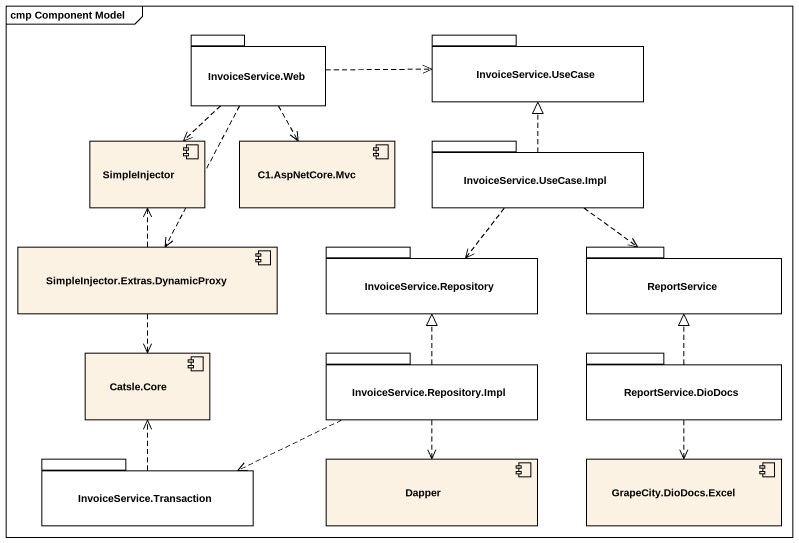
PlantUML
@startuml
mainframe cmp Component Model
package "InvoiceService.Web" as InvoiceService_Web {
}
package "InvoiceService.UseCase" as InvoiceService_UseCase {
}
component SimpleInjector
component "C1.AspNetCore.Mvc" as C1_AspNetCore_Mvc
package "InvoiceService.UseCase.Impl" as InvoiceService_UseCase_Impl {
}
component "SimpleInjector.Extras.DynamicProxy" as SimpleInjector_Extras
package "InvoiceService.Repository" as InvoiceService_Repository {
}
package ReportService {
}
component "Catsle.Core" as Catsle_Core
package "InvoiceService.Repository.Impl" as InvoiceService_Repository_2 {
}
package "ReportService.DioDocs" as ReportService_DioDocs {
}
package "InvoiceService.Transaction" as InvoiceService_Transaction {
}
component Dapper
component "GrapeCity.DioDocs.Excel" as GrapeCity_DioDocs_Excel
InvoiceService_Web .right.> InvoiceService_UseCase
InvoiceService_Web ..> SimpleInjector
InvoiceService_Web ..> C1_AspNetCore_Mvc
InvoiceService_Web ..> SimpleInjector_Extras
InvoiceService_UseCase_Impl .up.|> InvoiceService_UseCase
InvoiceService_UseCase_Impl ..> InvoiceService_Repository
InvoiceService_UseCase_Impl ..> ReportService
SimpleInjector_Extras .up.> SimpleInjector
SimpleInjector_Extras ..> Catsle_Core
InvoiceService_Repository_2 .up.|> InvoiceService_Repository
InvoiceService_Repository_2 .left.> InvoiceService_Transaction
InvoiceService_Repository_2 ..> Dapper
ReportService_DioDocs .up.|> ReportService
ReportService_DioDocs ..> GrapeCity_DioDocs_Excel
InvoiceService_Transaction .up.> Catsle_Core
@enduml
